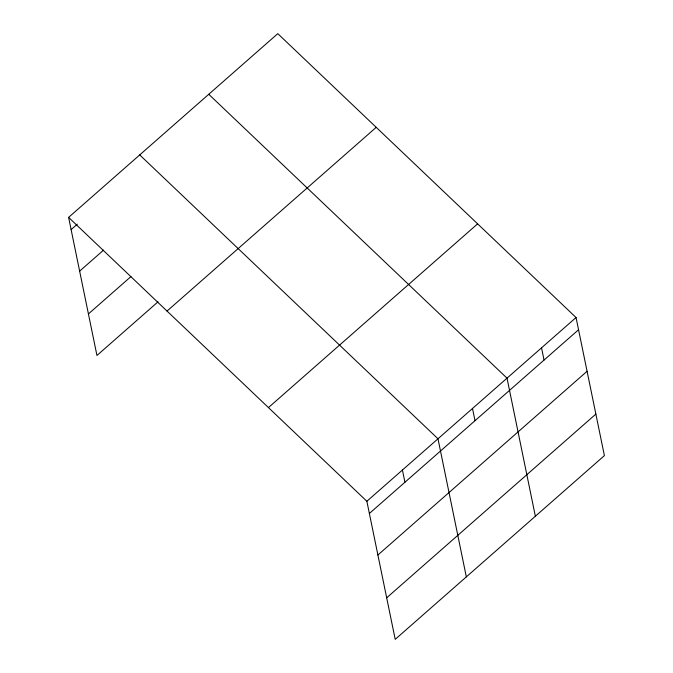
<?xml version="1.0" encoding="UTF-8"?>
<svg xmlns="http://www.w3.org/2000/svg" width="673" height="673" viewBox="0 0 673 673"><rect width="100%" height="100%" fill="white"/><g stroke="black" fill="none" stroke-linecap="round" stroke-linejoin="round"><path stroke-width="1.01" d="M68.604 217.387L277.789 33.65L576.046 317.53L604.396 455.613L395.211 639.35L366.869 501.267L68.604 217.387L96.954 355.47L158.02 301.824M71.111 229.602L77.302 224.168M79.641 271.135L103.608 250.087M88.424 313.938L130.941 276.586M167.03 311.069L376.215 127.332M268.443 407.586L477.62 223.848M366.869 501.267L576.046 317.53M369.376 513.482L578.553 329.745M377.898 555.015L587.083 371.277M386.681 597.817L595.866 414.08M208.756 94.287L507.021 378.167L535.363 516.25M139.732 154.916L437.988 438.796L466.33 576.879M541.529 347.848L544.036 360.063M472.505 408.477L475.012 420.692M402.429 470.032L404.936 482.247"/></g></svg>
